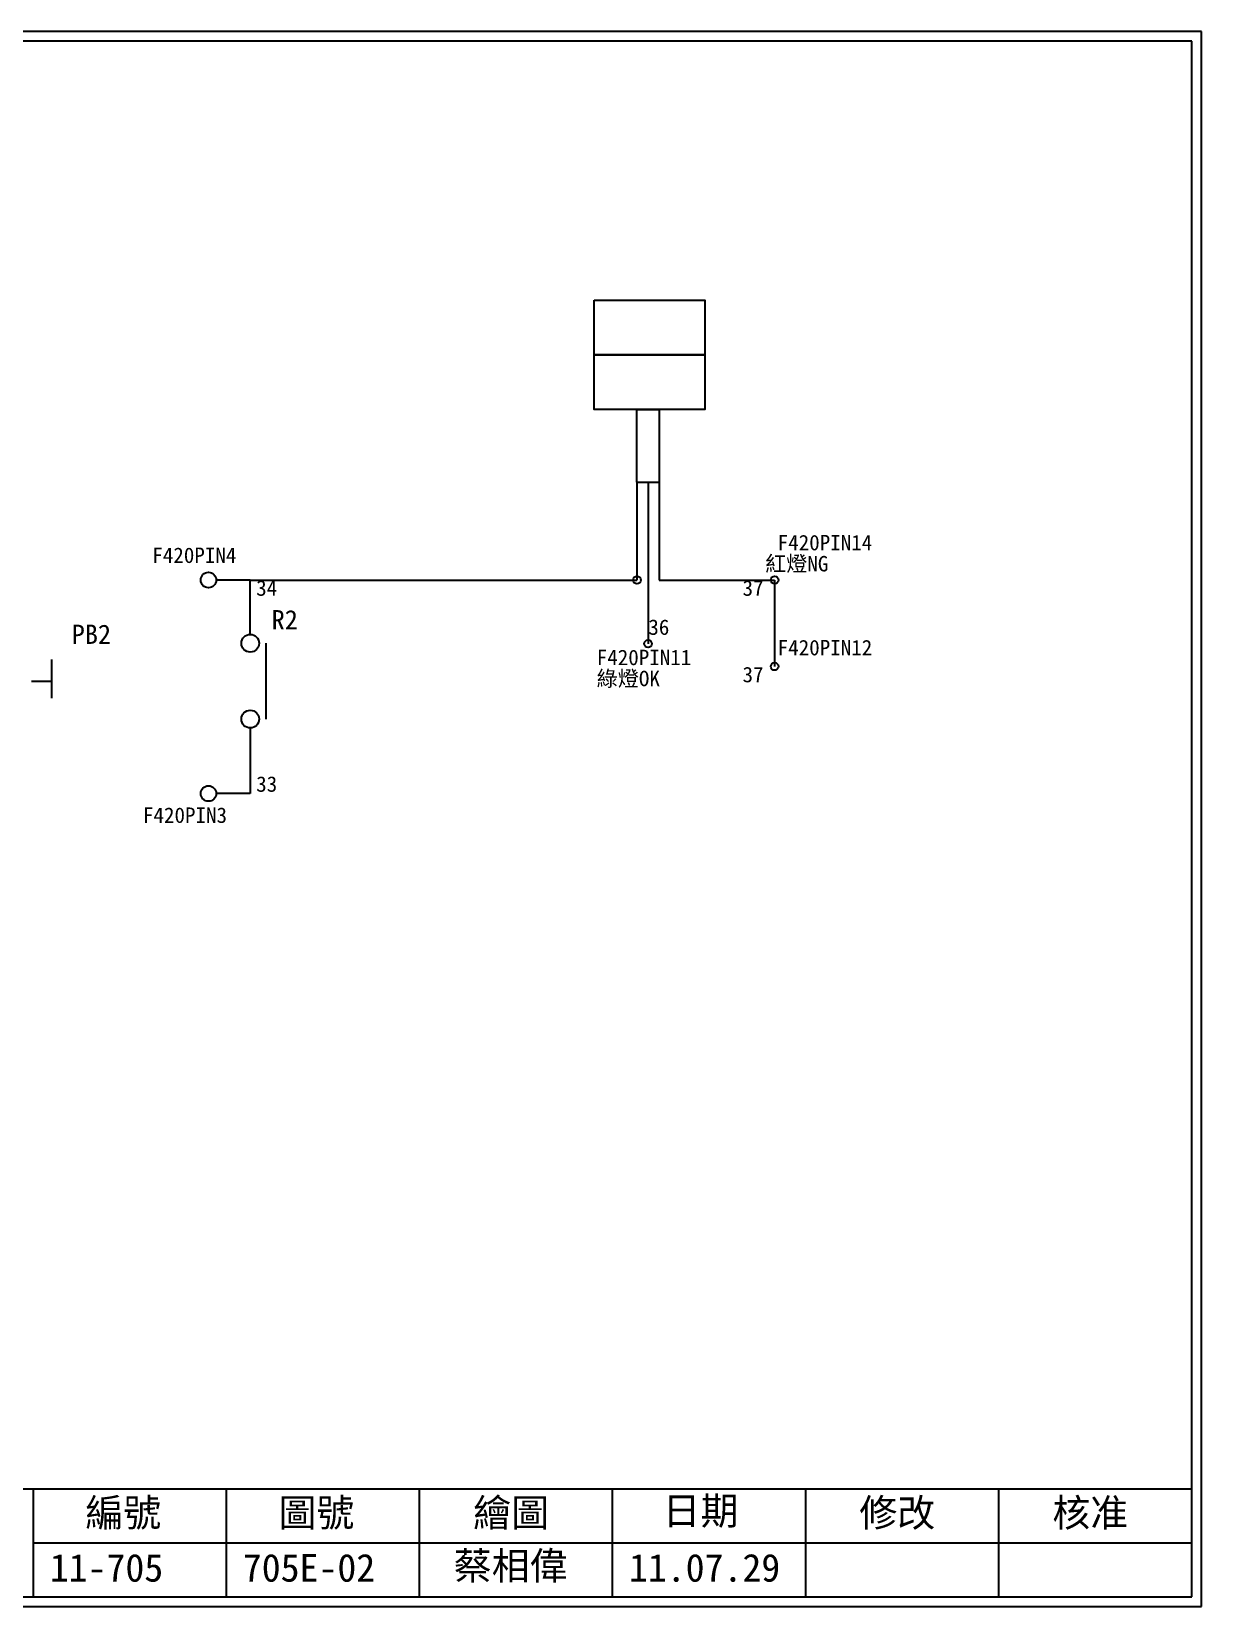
# Model space of a CAD drawing. Extents: x 10 to 297, y 3 to 207.
# Drawn here: x 145.5 to 297, y 3 to 207 of the extents above; entities that cross this region are included whole.
import ezdxf

# ---------------------------------------------------------------- set-up
doc = ezdxf.new("R2010")
doc.units = 0
doc.layers.add('圖框層', color=7, linetype='CONTINUOUS')
doc.layers.add('標尺寸層', color=3, linetype='CONTINUOUS')
doc.styles.add('STSL', font='kaiu.ttf')

msp = doc.modelspace()

# ---------------------------------------------------------------- linework, layer by layer
at = {"layer": '圖框層', "color": 7}
for p, q in [((297, 206.97), (10, 206.97)), ((297, 3), (297, 206.97)), ((295.75, 205.72), (11.25, 205.72)), ((295.75, 4.25), (295.75, 205.72)), ((11.25, 18.25), (295.75, 18.25)), ((145.75, 4.25), (145.75, 18.25)), ((170.75, 4.25), (170.75, 18.25)), ((195.75, 4.25), (195.75, 18.25)), ((220.75, 4.25), (220.75, 18.25)), ((245.75, 4.25), (245.75, 18.25)), ((270.75, 4.25), (270.75, 18.25)), ((145.75, 11.25), (295.75, 11.25)), ((11.25, 4.25), (295.75, 4.25)), ((10, 3), (297, 3))]:
    msp.add_line(p, q, dxfattribs=at)
at = {"layer": '標尺寸層', "color": 7}
for p, q in [((223.9, 148.62), (226.79, 148.62)), ((223.9, 148.62), (223.9, 135.93)), ((225.34, 148.62), (225.34, 127.68)), ((226.79, 148.62), (226.79, 135.93)), ((173.82, 135.93), (169.41, 135.93)), ((173.82, 128.89), (173.82, 135.93)), ((173.82, 135.93), (223.9, 135.93)), ((226.79, 135.93), (241.72, 135.93)), ((241.72, 135.93), (241.72, 124.74)), ((175.87, 117.92), (175.87, 127.74)), ((173.82, 116.77), (173.82, 108.28)), ((173.82, 108.28), (169.41, 108.28))]:
    msp.add_line(p, q, dxfattribs=at)
at = {"layer": '標尺寸層'}
for p, q in [((148.15, 120.63), (148.15, 125.63)), ((145.5, 122.83), (148.15, 122.83))]:
    msp.add_line(p, q, dxfattribs=at)
at = {"layer": '標尺寸層', "color": 7}
for points in [[(218.37, 172.17), (232.7, 172.17), (232.7, 165.1), (218.37, 165.1)], [(218.37, 165.1), (232.7, 165.1), (232.7, 158.02), (218.37, 158.02)]]:
    msp.add_lwpolyline(points, close=True, dxfattribs=at)
msp.add_lwpolyline([(223.9, 148.62), (223.9, 158.02), (226.79, 158.02), (226.79, 148.62)], dxfattribs=at)
for centre, radius in [((168.41, 135.93), 1), ((223.9, 135.93), 0.5), ((241.72, 135.93), 0.5), ((173.82, 127.74), 1.15), ((225.34, 127.68), 0.5), ((241.72, 124.74), 0.5), ((173.82, 117.92), 1.15), ((168.41, 108.28), 1)]:
    msp.add_circle(centre, radius, dxfattribs=at)

# ---------------------------------------------------------------- texts
at = {"layer": '圖框層', "color": 4, "style": 'STSL'}
for s, height, p in [('F420PIN14', 2, (242.12, 139.78)), ('F420PIN4', 2, (161.14, 138.14)), ('紅燈NG', 2, (240.5, 137.05)), ('34', 2, (174.59, 133.89)), ('37', 2, (237.57, 133.89)), ('R2', 2.5, (176.59, 129.54)), ('36', 2, (225.37, 128.83)), ('PB2', 2.5, (150.7, 127.66)), ('F420PIN11', 2, (218.69, 124.91)), ('F420PIN12', 2, (242.12, 126.18)), ('綠燈OK', 2, (218.69, 122.18)), ('37', 2, (237.57, 122.69)), ('33', 2, (174.59, 108.51)), ('F420PIN3', 2, (159.93, 104.48)), ('編號', 3.6, (152.47, 13.34)), ('圖號', 3.6, (177.47, 13.34)), ('繪圖', 3.6, (202.69, 13.34)), ('日期', 3.6, (227.22, 13.59)), ('修改', 3.6, (252.69, 13.34)), ('核准', 3.6, (277.69, 13.34)), ('蔡相偉', 3.6, (200.18, 6.47)), ('11-705', 3.6, (147.86, 6.22)), ('705E-02', 3.6, (172.86, 6.22)), ('11.07.29', 3.6, (222.86, 6.22))]:
    msp.add_text(s, height=height, dxfattribs=at).set_placement(p)

doc.saveas('drawing.dxf')
